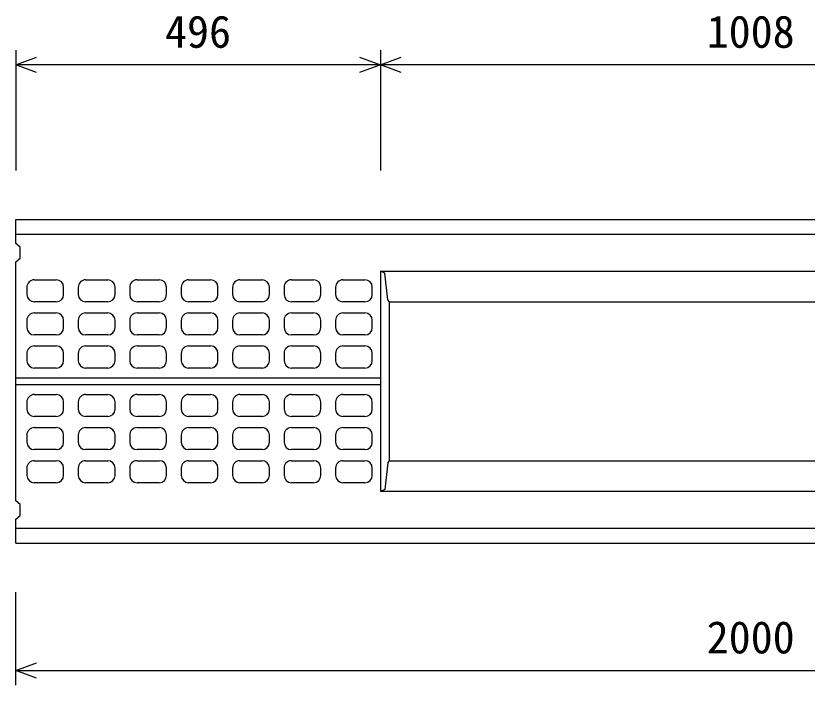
# Model space of a CAD drawing. Units: millimetres, scale not verified. Extents: x -16800 to 16800, y -5940 to 5940.
# Drawn here: x -10664 to -9587, y 2995 to 3905 of the extents above; entities that cross this region are included whole.
import ezdxf
from ezdxf.enums import TextEntityAlignment as Align

# ---------------------------------------------------------------- set-up
doc = ezdxf.new("R2010")
doc.units = ezdxf.units.MM
doc.header["$LTSCALE"] = 20
for name, color, linetype, lineweight in [('0-0_DIM', 7, 'Continuous', 25), ('0-2_HATCH', 6, 'Continuous', 25), ('0-5_OUTLINE', 3, 'Continuous', 25)]:
    doc.layers.add(name, color=color, linetype=linetype, lineweight=lineweight)
doc.styles.add('ＭＳ ゴシック', font='')
doc.styles.get('ＭＳ ゴシック').set_extended_font_data('MS Gothic')

msp = doc.modelspace()

# ---------------------------------------------------------------- linework, layer by layer
at = {"layer": '0-0_DIM'}
for p, q in [((-10663.67, 3858.29), (-10663.67, 3694.53)), ((-10167.67, 3858.29), (-10167.67, 3694.53)), ((-10167.67, 3838.29), (-10663.67, 3838.29)), ((-9159.67, 3838.29), (-10167.67, 3838.29)), ((-10663.67, 2994.53), (-10663.67, 3121.2)), ((-10663.67, 3014.53), (-8663.67, 3014.53))]:
    msp.add_line(p, q, dxfattribs=at)
for points in [[(-10635.48, 3828.03), (-10663.67, 3838.29), (-10635.48, 3848.55)], [(-10195.86, 3848.55), (-10167.67, 3838.29), (-10195.86, 3828.03)], [(-10139.48, 3828.03), (-10167.67, 3838.29), (-10139.48, 3848.55)], [(-10635.48, 3004.27), (-10663.67, 3014.53), (-10635.48, 3024.79)]]:
    msp.add_lwpolyline(points, dxfattribs=at)
at = {"layer": '0-2_HATCH'}
for p, q in [((-10638.67, 3545.86), (-10608.67, 3545.86)), ((-10568.67, 3545.86), (-10538.67, 3545.86)), ((-10498.67, 3545.86), (-10468.67, 3545.86)), ((-10428.67, 3545.86), (-10398.67, 3545.86)), ((-10358.67, 3545.86), (-10328.67, 3545.86)), ((-10288.67, 3545.86), (-10258.67, 3545.86)), ((-10218.67, 3545.86), (-10188.67, 3545.86)), ((-10648.67, 3535.86), (-10648.67, 3525.86)), ((-10598.67, 3525.86), (-10598.67, 3535.86)), ((-10578.67, 3535.86), (-10578.67, 3525.86)), ((-10528.67, 3525.86), (-10528.67, 3535.86)), ((-10508.67, 3535.86), (-10508.67, 3525.86)), ((-10458.67, 3525.86), (-10458.67, 3535.86)), ((-10438.67, 3535.86), (-10438.67, 3525.86)), ((-10388.67, 3525.86), (-10388.67, 3535.86)), ((-10368.67, 3535.86), (-10368.67, 3525.86)), ((-10318.67, 3525.86), (-10318.67, 3535.86)), ((-10298.67, 3535.86), (-10298.67, 3525.86)), ((-10248.67, 3525.86), (-10248.67, 3535.86)), ((-10228.67, 3535.86), (-10228.67, 3525.86)), ((-10178.67, 3525.86), (-10178.67, 3535.86)), ((-10608.67, 3515.86), (-10638.67, 3515.86)), ((-10538.67, 3515.86), (-10568.67, 3515.86)), ((-10468.67, 3515.86), (-10498.67, 3515.86)), ((-10398.67, 3515.86), (-10428.67, 3515.86)), ((-10328.67, 3515.86), (-10358.67, 3515.86)), ((-10258.67, 3515.86), (-10288.67, 3515.86)), ((-10188.67, 3515.86), (-10218.67, 3515.86)), ((-10638.67, 3500.86), (-10608.67, 3500.86)), ((-10568.67, 3500.86), (-10538.67, 3500.86)), ((-10498.67, 3500.86), (-10468.67, 3500.86)), ((-10428.67, 3500.86), (-10398.67, 3500.86)), ((-10358.67, 3500.86), (-10328.67, 3500.86)), ((-10288.67, 3500.86), (-10258.67, 3500.86)), ((-10218.67, 3500.86), (-10188.67, 3500.86)), ((-10648.67, 3490.86), (-10648.67, 3480.86)), ((-10598.67, 3480.86), (-10598.67, 3490.86)), ((-10578.67, 3490.86), (-10578.67, 3480.86)), ((-10528.67, 3480.86), (-10528.67, 3490.86)), ((-10508.67, 3490.86), (-10508.67, 3480.86)), ((-10458.67, 3480.86), (-10458.67, 3490.86)), ((-10438.67, 3490.86), (-10438.67, 3480.86)), ((-10388.67, 3480.86), (-10388.67, 3490.86)), ((-10368.67, 3490.86), (-10368.67, 3480.86)), ((-10318.67, 3480.86), (-10318.67, 3490.86)), ((-10298.67, 3490.86), (-10298.67, 3480.86)), ((-10248.67, 3480.86), (-10248.67, 3490.86)), ((-10228.67, 3490.86), (-10228.67, 3480.86)), ((-10178.67, 3480.86), (-10178.67, 3490.86)), ((-10608.67, 3470.86), (-10638.67, 3470.86)), ((-10538.67, 3470.86), (-10568.67, 3470.86)), ((-10468.67, 3470.86), (-10498.67, 3470.86)), ((-10398.67, 3470.86), (-10428.67, 3470.86)), ((-10328.67, 3470.86), (-10358.67, 3470.86)), ((-10258.67, 3470.86), (-10288.67, 3470.86)), ((-10188.67, 3470.86), (-10218.67, 3470.86)), ((-10648.67, 3445.86), (-10648.67, 3435.86)), ((-10638.67, 3455.86), (-10608.67, 3455.86)), ((-10598.67, 3435.86), (-10598.67, 3445.86)), ((-10578.67, 3445.86), (-10578.67, 3435.86)), ((-10568.67, 3455.86), (-10538.67, 3455.86)), ((-10528.67, 3435.86), (-10528.67, 3445.86)), ((-10508.67, 3445.86), (-10508.67, 3435.86)), ((-10498.67, 3455.86), (-10468.67, 3455.86)), ((-10458.67, 3435.86), (-10458.67, 3445.86)), ((-10438.67, 3445.86), (-10438.67, 3435.86)), ((-10428.67, 3455.86), (-10398.67, 3455.86)), ((-10388.67, 3435.86), (-10388.67, 3445.86)), ((-10368.67, 3445.86), (-10368.67, 3435.86)), ((-10358.67, 3455.86), (-10328.67, 3455.86)), ((-10318.67, 3435.86), (-10318.67, 3445.86)), ((-10298.67, 3445.86), (-10298.67, 3435.86)), ((-10288.67, 3455.86), (-10258.67, 3455.86)), ((-10248.67, 3435.86), (-10248.67, 3445.86)), ((-10228.67, 3445.86), (-10228.67, 3435.86)), ((-10218.67, 3455.86), (-10188.67, 3455.86)), ((-10178.67, 3435.86), (-10178.67, 3445.86)), ((-10608.67, 3425.86), (-10638.67, 3425.86)), ((-10538.67, 3425.86), (-10568.67, 3425.86)), ((-10468.67, 3425.86), (-10498.67, 3425.86)), ((-10398.67, 3425.86), (-10428.67, 3425.86)), ((-10328.67, 3425.86), (-10358.67, 3425.86)), ((-10258.67, 3425.86), (-10288.67, 3425.86)), ((-10188.67, 3425.86), (-10218.67, 3425.86)), ((-10638.67, 3389.86), (-10608.67, 3389.86)), ((-10568.67, 3389.86), (-10538.67, 3389.86)), ((-10498.67, 3389.86), (-10468.67, 3389.86)), ((-10428.67, 3389.86), (-10398.67, 3389.86)), ((-10358.67, 3389.86), (-10328.67, 3389.86)), ((-10288.67, 3389.86), (-10258.67, 3389.86)), ((-10218.67, 3389.86), (-10188.67, 3389.86)), ((-10648.67, 3379.86), (-10648.67, 3369.86)), ((-10598.67, 3369.86), (-10598.67, 3379.86)), ((-10578.67, 3379.86), (-10578.67, 3369.86)), ((-10528.67, 3369.86), (-10528.67, 3379.86)), ((-10508.67, 3379.86), (-10508.67, 3369.86)), ((-10458.67, 3369.86), (-10458.67, 3379.86)), ((-10438.67, 3379.86), (-10438.67, 3369.86)), ((-10388.67, 3369.86), (-10388.67, 3379.86)), ((-10368.67, 3379.86), (-10368.67, 3369.86)), ((-10318.67, 3369.86), (-10318.67, 3379.86)), ((-10298.67, 3379.86), (-10298.67, 3369.86)), ((-10248.67, 3369.86), (-10248.67, 3379.86)), ((-10228.67, 3379.86), (-10228.67, 3369.86)), ((-10178.67, 3369.86), (-10178.67, 3379.86)), ((-10608.67, 3359.86), (-10638.67, 3359.86)), ((-10538.67, 3359.86), (-10568.67, 3359.86)), ((-10468.67, 3359.86), (-10498.67, 3359.86)), ((-10398.67, 3359.86), (-10428.67, 3359.86)), ((-10328.67, 3359.86), (-10358.67, 3359.86)), ((-10258.67, 3359.86), (-10288.67, 3359.86)), ((-10188.67, 3359.86), (-10218.67, 3359.86)), ((-10638.67, 3344.86), (-10608.67, 3344.86)), ((-10568.67, 3344.86), (-10538.67, 3344.86)), ((-10498.67, 3344.86), (-10468.67, 3344.86)), ((-10428.67, 3344.86), (-10398.67, 3344.86)), ((-10358.67, 3344.86), (-10328.67, 3344.86)), ((-10288.67, 3344.86), (-10258.67, 3344.86)), ((-10218.67, 3344.86), (-10188.67, 3344.86)), ((-10648.67, 3334.86), (-10648.67, 3324.86)), ((-10598.67, 3324.86), (-10598.67, 3334.86)), ((-10578.67, 3334.86), (-10578.67, 3324.86)), ((-10528.67, 3324.86), (-10528.67, 3334.86)), ((-10508.67, 3334.86), (-10508.67, 3324.86)), ((-10458.67, 3324.86), (-10458.67, 3334.86)), ((-10438.67, 3334.86), (-10438.67, 3324.86)), ((-10388.67, 3324.86), (-10388.67, 3334.86)), ((-10368.67, 3334.86), (-10368.67, 3324.86)), ((-10318.67, 3324.86), (-10318.67, 3334.86)), ((-10298.67, 3334.86), (-10298.67, 3324.86)), ((-10248.67, 3324.86), (-10248.67, 3334.86)), ((-10228.67, 3334.86), (-10228.67, 3324.86)), ((-10178.67, 3324.86), (-10178.67, 3334.86)), ((-10608.67, 3314.86), (-10638.67, 3314.86)), ((-10538.67, 3314.86), (-10568.67, 3314.86)), ((-10468.67, 3314.86), (-10498.67, 3314.86)), ((-10398.67, 3314.86), (-10428.67, 3314.86)), ((-10328.67, 3314.86), (-10358.67, 3314.86)), ((-10258.67, 3314.86), (-10288.67, 3314.86)), ((-10188.67, 3314.86), (-10218.67, 3314.86)), ((-10638.67, 3299.86), (-10608.67, 3299.86)), ((-10568.67, 3299.86), (-10538.67, 3299.86)), ((-10498.67, 3299.86), (-10468.67, 3299.86)), ((-10428.67, 3299.86), (-10398.67, 3299.86)), ((-10358.67, 3299.86), (-10328.67, 3299.86)), ((-10288.67, 3299.86), (-10258.67, 3299.86)), ((-10218.67, 3299.86), (-10188.67, 3299.86)), ((-10648.67, 3289.86), (-10648.67, 3279.86)), ((-10598.67, 3279.86), (-10598.67, 3289.86)), ((-10578.67, 3289.86), (-10578.67, 3279.86)), ((-10528.67, 3279.86), (-10528.67, 3289.86)), ((-10508.67, 3289.86), (-10508.67, 3279.86)), ((-10458.67, 3279.86), (-10458.67, 3289.86)), ((-10438.67, 3289.86), (-10438.67, 3279.86)), ((-10388.67, 3279.86), (-10388.67, 3289.86)), ((-10368.67, 3289.86), (-10368.67, 3279.86)), ((-10318.67, 3279.86), (-10318.67, 3289.86)), ((-10298.67, 3289.86), (-10298.67, 3279.86)), ((-10248.67, 3279.86), (-10248.67, 3289.86)), ((-10228.67, 3289.86), (-10228.67, 3279.86)), ((-10178.67, 3279.86), (-10178.67, 3289.86)), ((-10608.67, 3269.86), (-10638.67, 3269.86)), ((-10538.67, 3269.86), (-10568.67, 3269.86)), ((-10468.67, 3269.86), (-10498.67, 3269.86)), ((-10398.67, 3269.86), (-10428.67, 3269.86)), ((-10328.67, 3269.86), (-10358.67, 3269.86)), ((-10258.67, 3269.86), (-10288.67, 3269.86)), ((-10188.67, 3269.86), (-10218.67, 3269.86))]:
    msp.add_line(p, q, dxfattribs=at)
for centre, start, end in [((-10638.67, 3535.86), 90, 180.00001), ((-10608.67, 3535.86), 0, 90), ((-10568.67, 3535.86), 90, 180.00001), ((-10538.67, 3535.86), 0, 90), ((-10498.67, 3535.86), 90, 180.00001), ((-10468.67, 3535.86), 0, 90), ((-10428.67, 3535.86), 90, 180.00001), ((-10398.67, 3535.86), 0, 90), ((-10358.67, 3535.86), 90, 180.00001), ((-10328.67, 3535.86), 0, 90), ((-10288.67, 3535.86), 90, 180.00001), ((-10258.67, 3535.86), 0, 90), ((-10218.67, 3535.86), 90, 180.00001), ((-10188.67, 3535.86), 0, 90), ((-10638.67, 3525.86), 180.00001, 270), ((-10608.67, 3525.86), 270, 0), ((-10568.67, 3525.86), 180.00001, 270), ((-10538.67, 3525.86), 270, 0), ((-10498.67, 3525.86), 180.00001, 270), ((-10468.67, 3525.86), 270, 0), ((-10428.67, 3525.86), 180.00001, 270), ((-10398.67, 3525.86), 270, 0), ((-10358.67, 3525.86), 180.00001, 270), ((-10328.67, 3525.86), 270, 0), ((-10288.67, 3525.86), 180.00001, 270), ((-10258.67, 3525.86), 270, 0), ((-10218.67, 3525.86), 180.00001, 270), ((-10188.67, 3525.86), 270, 0), ((-10638.67, 3490.86), 90, 180.00001), ((-10608.67, 3490.86), 0, 90), ((-10568.67, 3490.86), 90, 180.00001), ((-10538.67, 3490.86), 0, 90), ((-10498.67, 3490.86), 90, 180.00001), ((-10468.67, 3490.86), 0, 90), ((-10428.67, 3490.86), 90, 180.00001), ((-10398.67, 3490.86), 0, 90), ((-10358.67, 3490.86), 90, 180.00001), ((-10328.67, 3490.86), 0, 90), ((-10288.67, 3490.86), 90, 180.00001), ((-10258.67, 3490.86), 0, 90), ((-10218.67, 3490.86), 90, 180.00001), ((-10188.67, 3490.86), 0, 90), ((-10638.67, 3480.86), 180.00001, 270), ((-10608.67, 3480.86), 270, 0), ((-10568.67, 3480.86), 180.00001, 270), ((-10538.67, 3480.86), 270, 0), ((-10498.67, 3480.86), 180.00001, 270), ((-10468.67, 3480.86), 270, 0), ((-10428.67, 3480.86), 180.00001, 270), ((-10398.67, 3480.86), 270, 0), ((-10358.67, 3480.86), 180.00001, 270), ((-10328.67, 3480.86), 270, 0), ((-10288.67, 3480.86), 180.00001, 270), ((-10258.67, 3480.86), 270, 0), ((-10218.67, 3480.86), 180.00001, 270), ((-10188.67, 3480.86), 270, 0), ((-10638.67, 3445.86), 90, 180.00001), ((-10608.67, 3445.86), 0, 90), ((-10568.67, 3445.86), 90, 180.00001), ((-10538.67, 3445.86), 0, 90), ((-10498.67, 3445.86), 90, 180.00001), ((-10468.67, 3445.86), 0, 90), ((-10428.67, 3445.86), 90, 180.00001), ((-10398.67, 3445.86), 0, 90), ((-10358.67, 3445.86), 90, 180.00001), ((-10328.67, 3445.86), 0, 90), ((-10288.67, 3445.86), 90, 180.00001), ((-10258.67, 3445.86), 0, 90), ((-10218.67, 3445.86), 90, 180.00001), ((-10188.67, 3445.86), 0, 90), ((-10638.67, 3435.86), 180.00001, 270), ((-10608.67, 3435.86), 270, 0), ((-10568.67, 3435.86), 180.00001, 270), ((-10538.67, 3435.86), 270, 0), ((-10498.67, 3435.86), 180.00001, 270), ((-10468.67, 3435.86), 270, 0), ((-10428.67, 3435.86), 180.00001, 270), ((-10398.67, 3435.86), 270, 0), ((-10358.67, 3435.86), 180.00001, 270), ((-10328.67, 3435.86), 270, 0), ((-10288.67, 3435.86), 180.00001, 270), ((-10258.67, 3435.86), 270, 0), ((-10218.67, 3435.86), 180.00001, 270), ((-10188.67, 3435.86), 270, 0), ((-10638.67, 3379.86), 90, 180.00001), ((-10608.67, 3379.86), 0, 90), ((-10568.67, 3379.86), 90, 180.00001), ((-10538.67, 3379.86), 0, 90), ((-10498.67, 3379.86), 90, 180.00001), ((-10468.67, 3379.86), 0, 90), ((-10428.67, 3379.86), 90, 180.00001), ((-10398.67, 3379.86), 0, 90), ((-10358.67, 3379.86), 90, 180.00001), ((-10328.67, 3379.86), 0, 90), ((-10288.67, 3379.86), 90, 180.00001), ((-10258.67, 3379.86), 0, 90), ((-10218.67, 3379.86), 90, 180.00001), ((-10188.67, 3379.86), 0, 90), ((-10638.67, 3369.86), 180.00001, 270), ((-10608.67, 3369.86), 270, 0), ((-10568.67, 3369.86), 180.00001, 270), ((-10538.67, 3369.86), 270, 0), ((-10498.67, 3369.86), 180.00001, 270), ((-10468.67, 3369.86), 270, 0), ((-10428.67, 3369.86), 180.00001, 270), ((-10398.67, 3369.86), 270, 0), ((-10358.67, 3369.86), 180.00001, 270), ((-10328.67, 3369.86), 270, 0), ((-10288.67, 3369.86), 180.00001, 270), ((-10258.67, 3369.86), 270, 0), ((-10218.67, 3369.86), 180.00001, 270), ((-10188.67, 3369.86), 270, 0), ((-10638.67, 3334.86), 90, 180.00001), ((-10608.67, 3334.86), 0, 90), ((-10568.67, 3334.86), 90, 180.00001), ((-10538.67, 3334.86), 0, 90), ((-10498.67, 3334.86), 90, 180.00001), ((-10468.67, 3334.86), 0, 90), ((-10428.67, 3334.86), 90, 180.00001), ((-10398.67, 3334.86), 0, 90), ((-10358.67, 3334.86), 90, 180.00001), ((-10328.67, 3334.86), 0, 90), ((-10288.67, 3334.86), 90, 180.00001), ((-10258.67, 3334.86), 0, 90), ((-10218.67, 3334.86), 90, 180.00001), ((-10188.67, 3334.86), 0, 90), ((-10638.67, 3324.86), 180.00001, 270), ((-10608.67, 3324.86), 270, 0), ((-10568.67, 3324.86), 180.00001, 270), ((-10538.67, 3324.86), 270, 0), ((-10498.67, 3324.86), 180.00001, 270), ((-10468.67, 3324.86), 270, 0), ((-10428.67, 3324.86), 180.00001, 270), ((-10398.67, 3324.86), 270, 0), ((-10358.67, 3324.86), 180.00001, 270), ((-10328.67, 3324.86), 270, 0), ((-10288.67, 3324.86), 180.00001, 270), ((-10258.67, 3324.86), 270, 0), ((-10218.67, 3324.86), 180.00001, 270), ((-10188.67, 3324.86), 270, 0), ((-10638.67, 3289.86), 90, 180.00001), ((-10608.67, 3289.86), 0, 90), ((-10568.67, 3289.86), 90, 180.00001), ((-10538.67, 3289.86), 0, 90), ((-10498.67, 3289.86), 90, 180.00001), ((-10468.67, 3289.86), 0, 90), ((-10428.67, 3289.86), 90, 180.00001), ((-10398.67, 3289.86), 0, 90), ((-10358.67, 3289.86), 90, 180.00001), ((-10328.67, 3289.86), 0, 90), ((-10288.67, 3289.86), 90, 180.00001), ((-10258.67, 3289.86), 0, 90), ((-10218.67, 3289.86), 90, 180.00001), ((-10188.67, 3289.86), 0, 90), ((-10638.67, 3279.86), 180.00001, 270), ((-10608.67, 3279.86), 270, 0), ((-10568.67, 3279.86), 180.00001, 270), ((-10538.67, 3279.86), 270, 0), ((-10498.67, 3279.86), 180.00001, 270), ((-10468.67, 3279.86), 270, 0), ((-10428.67, 3279.86), 180.00001, 270), ((-10398.67, 3279.86), 270, 0), ((-10358.67, 3279.86), 180.00001, 270), ((-10328.67, 3279.86), 270, 0), ((-10288.67, 3279.86), 180.00001, 270), ((-10258.67, 3279.86), 270, 0), ((-10218.67, 3279.86), 180.00001, 270), ((-10188.67, 3279.86), 270, 0)]:
    msp.add_arc(centre, 10, start, end, dxfattribs=at)
at = {"layer": '0-5_OUTLINE'}
for p, q in [((-10663.67, 3595.36), (-10663.67, 3627.86)), ((-10663.67, 3627.86), (-8663.67, 3627.86)), ((-10663.67, 3607.86), (-8663.67, 3607.86)), ((-10657.67, 3590.36), (-10663.67, 3595.36)), ((-10657.67, 3575.36), (-10657.67, 3590.36)), ((-10663.67, 3570.36), (-10657.67, 3575.36)), ((-10663.67, 3245.36), (-10663.67, 3570.36)), ((-10167.67, 3557.86), (-9159.67, 3557.86)), ((-10161.67, 3554.86), (-10167.67, 3557.86)), ((-10167.67, 3557.86), (-10167.67, 3257.86)), ((-10157.67, 3518.86), (-10161.67, 3554.86)), ((-10155.19, 3515.86), (-10157.67, 3518.86)), ((-10155.19, 3515.86), (-9172.16, 3515.86)), ((-10155.19, 3299.86), (-10155.19, 3515.86)), ((-10663.67, 3412.36), (-10167.67, 3412.36)), ((-10663.67, 3403.36), (-10167.67, 3403.36)), ((-10157.67, 3296.86), (-10161.67, 3260.86)), ((-10157.67, 3296.86), (-10155.19, 3299.86)), ((-10155.19, 3299.86), (-9172.16, 3299.86)), ((-10161.67, 3260.86), (-10167.67, 3257.86)), ((-9159.67, 3257.86), (-10167.67, 3257.86)), ((-10657.67, 3240.36), (-10663.67, 3245.36)), ((-10657.67, 3225.36), (-10657.67, 3240.36)), ((-10663.67, 3220.36), (-10657.67, 3225.36)), ((-10663.67, 3187.86), (-10663.67, 3220.36)), ((-10663.67, 3207.86), (-8663.67, 3207.86)), ((-10663.67, 3187.86), (-8663.67, 3187.86))]:
    msp.add_line(p, q, dxfattribs=at)

# ---------------------------------------------------------------- texts
at = {"layer": '0-0_DIM', "style": 'ＭＳ ゴシック'}
for s, p in [('496', (-10460.67, 3848.29)), ('1008', (-9723.67, 3848.29)), ('2000', (-9723.67, 3024.53))]:
    msp.add_text(s, height=43.99, dxfattribs=at).set_placement(p, align=Align.BOTTOM_LEFT)

doc.saveas('drawing.dxf')
